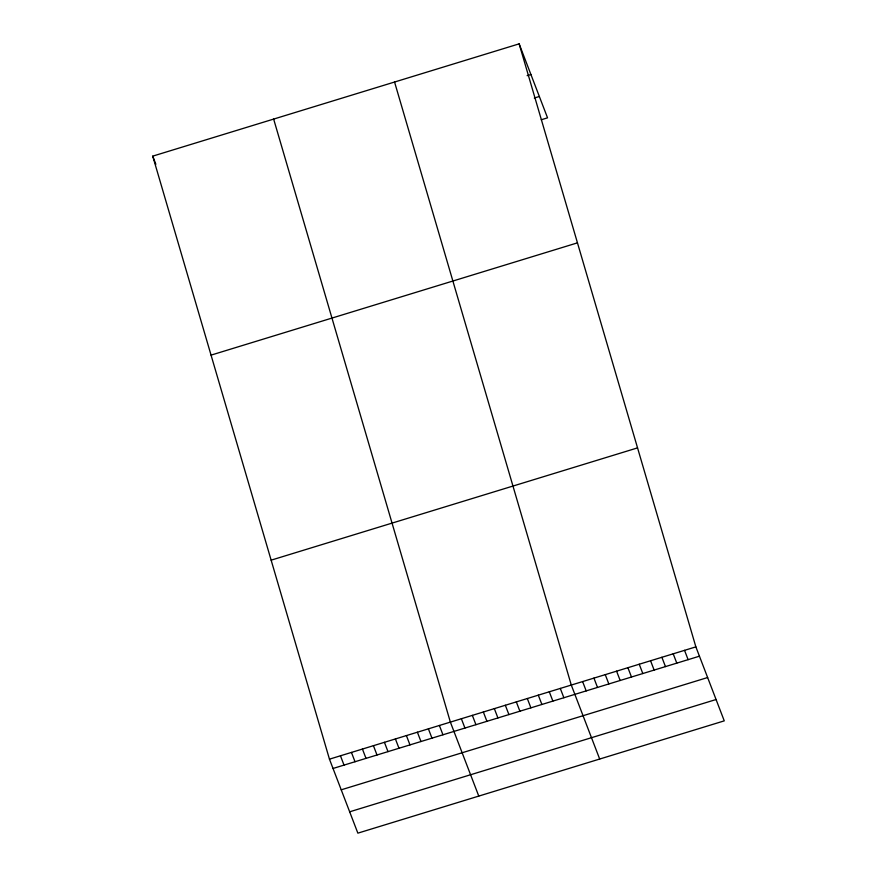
<?xml version="1.0" encoding="UTF-8"?>
<svg xmlns="http://www.w3.org/2000/svg" width="877" height="877" viewBox="0 0 877 877"><rect width="100%" height="100%" fill="white"/><g stroke="black" fill="none" stroke-linecap="round" stroke-linejoin="round"><path stroke-width="1.32" d="M519.14 43.85L695.867 646.875L724.259 720.861L357.86 833.15L329.456 759.164L152.741 156.139L519.14 43.85L547.544 117.836L541.252 119.765M527.132 75.663L530.903 74.501M534.312 98.038L539.344 96.492M211.05 355.13L577.461 242.852M271.136 560.162L637.546 447.884M329.456 759.164L695.867 646.875M333.03 768.471L699.44 656.193M341.23 789.815L707.629 677.537M349.671 811.806L716.071 699.517M684.542 650.35L688.116 659.657M673.207 653.814L676.792 663.133M661.883 657.29L665.457 666.597M650.559 660.765L654.132 670.072M639.234 664.229L642.808 673.547M627.91 667.704L631.484 677.011M616.586 671.168L620.16 680.486M605.262 674.643L608.835 683.95M593.937 678.118L597.511 687.425M582.613 681.582L586.187 690.901M599.682 759.043L571.289 685.058L394.562 82.032M560.293 688.423L563.867 697.73M549.298 691.789L552.872 701.107M538.314 695.165L541.887 704.472M527.318 698.53L530.892 707.838M516.323 701.896L519.897 711.214M505.327 705.261L508.912 714.58M494.343 708.638L497.917 717.945M483.348 712.003L486.921 721.311M472.352 715.369L475.926 724.687M461.368 718.745L464.942 728.053M478.776 796.097L450.372 722.111L273.646 119.086M439.377 725.476L442.951 734.794M428.393 728.842L431.966 738.16M417.397 732.218L420.971 741.525M406.402 735.584L409.976 744.891M395.406 738.949L398.991 748.267M384.422 742.315L387.996 751.633M152.741 156.139L155.865 164.284M373.427 745.691L377 754.998M362.431 749.057L366.005 758.375M351.447 752.422L355.021 761.74M340.451 755.799L344.025 765.106"/></g></svg>
